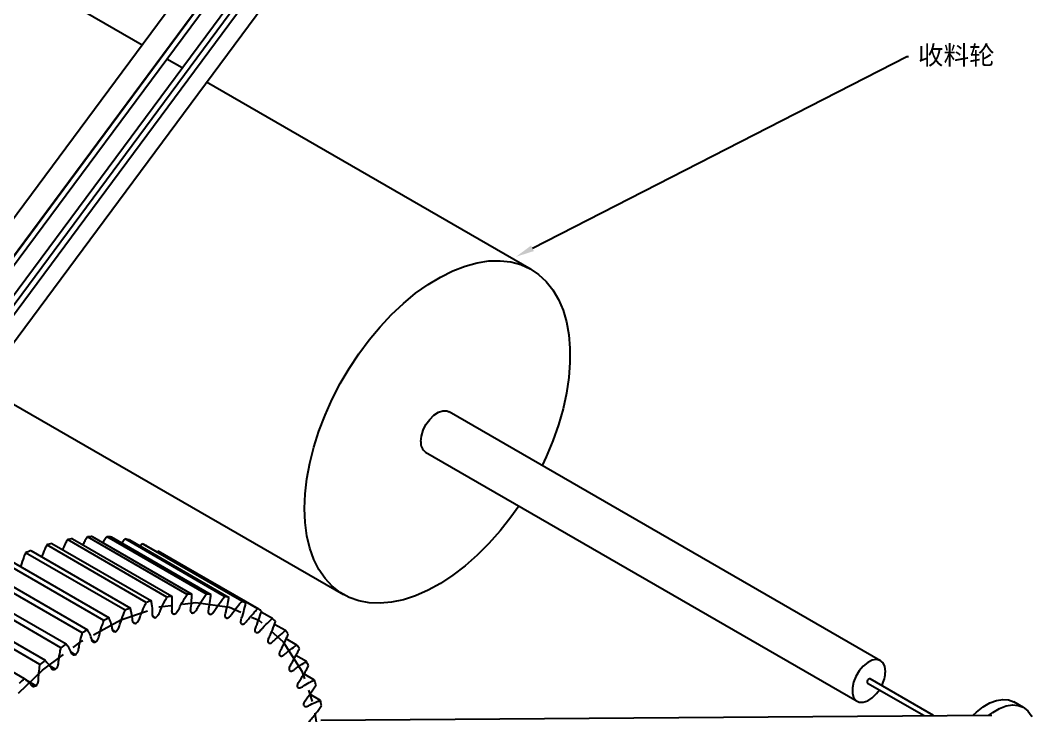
# Model space of a CAD drawing. Header units: millimetres. Extents: x 0 to 1189, y 0 to 841.
# Drawn here: x 568.1 to 783.6, y 508.1 to 656.3 of the extents above; entities that cross this region are included whole.
import ezdxf
from ezdxf import colors
from ezdxf.entities.mleader import LeaderData, LeaderLine
from ezdxf.math import Vec2, Vec3

# ---------------------------------------------------------------- set-up
doc = ezdxf.new("R2010")
doc.units = ezdxf.units.MM
doc.linetypes.add('CENTERX2', pattern=[20.32, 12.7, -2.54, 2.54, -2.54])

msp = doc.modelspace()

# ---------------------------------------------------------------- linework, layer by layer
at = {"color": 7, "linetype": 'Continuous'}
for p, q in [((621.84, 680.5), (501.92, 518.67)), ((506.09, 513.88), (626.01, 675.71))]:
    msp.add_line(p, q, dxfattribs=at)
at = {"color": 7, "linetype": 'Continuous', "lineweight": 25}
for p, q in [((614.5, 678.6), (501.89, 526.64)), ((618.46, 675.8), (506.43, 524.61)), ((594.07, 651.03), (553.19, 674.63)), ((617.97, 673.19), (508.47, 525.42)), ((512.57, 524.73), (618.89, 668.2)), ((514.74, 523.47), (620.76, 666.54)), ((517.52, 521.3), (623.83, 664.77)), ((602.55, 646.14), (599.31, 648.01)), ((676.93, 603.2), (607.79, 643.12)), ((559.84, 578.42), (636.94, 533.92)), ((751.36, 519.82), (659.43, 572.89)), ((654.43, 564.23), (746.36, 511.16)), ((599.34, 533.37), (578.13, 545.62)), ((579.19, 545.81), (600.4, 533.56)), ((603.61, 533.96), (582.4, 546.21)), ((583.42, 546.27), (604.64, 534.02)), ((607.72, 534.01), (586.51, 546.25)), ((587.48, 546.18), (608.69, 533.94)), ((611.62, 533.51), (590.41, 545.76)), ((591.33, 545.55), (612.54, 533.3)), ((570.33, 543.28), (591.54, 531.03)), ((594.93, 532.24), (573.72, 544.48)), ((574.81, 544.81), (596.02, 532.56)), ((594.07, 544.72), (593.65, 544.21)), ((615.29, 532.47), (594.07, 544.72)), ((594.93, 544.38), (616.14, 532.14)), ((597.47, 543.15), (597.33, 543)), ((618.69, 530.9), (597.47, 543.15)), ((565.78, 541.23), (587, 528.98)), ((590.43, 530.58), (569.22, 542.82)), ((618.91, 530.78), (597.69, 543.02)), ((585.88, 528.4), (564.67, 540.65)), ((581.31, 525.73), (560.09, 537.98)), ((561.21, 538.67), (582.43, 526.43)), ((576.76, 522.58), (555.55, 534.83)), ((556.65, 535.64), (577.87, 523.4)), ((572.27, 518.99), (551.06, 531.23)), ((552.15, 532.15), (573.36, 519.91)), ((621.79, 528.81), (619.4, 530.19)), ((547.73, 528.24), (568.94, 516)), ((592.11, 528.03), (592.65, 527.72)), ((592.12, 528.01), (592.64, 527.72)), ((596.37, 529.22), (596.81, 528.97)), ((596.38, 529.2), (596.8, 528.96)), ((600.65, 529.83), (600.86, 529.71)), ((600.65, 529.82), (600.85, 529.71)), ((604.57, 530.05), (604.76, 529.95)), ((604.59, 530.04), (604.75, 529.95)), ((587.79, 526.35), (588.42, 525.98)), ((587.79, 526.33), (588.4, 525.98)), ((624.57, 526.22), (622.25, 527.56)), ((583.4, 524.2), (584.14, 523.77)), ((583.41, 524.18), (584.13, 523.76)), ((627, 523.16), (624.73, 524.46)), ((578.94, 521.64), (579.87, 521.1)), ((578.95, 521.61), (579.86, 521.09)), ((629.06, 519.64), (626.82, 520.93)), ((574.35, 518.73), (575.63, 517.99)), ((574.38, 518.7), (575.62, 517.98)), ((569.26, 515.75), (571.46, 514.48)), ((569.37, 515.67), (571.45, 514.47)), ((630.74, 515.69), (628.5, 516.99)), ((748.61, 515.06), (760.63, 508.12)), ((762.6, 508.13), (749.11, 515.92)), ((632.02, 511.36), (629.76, 512.67)), ((781.8, 509.87), (779.76, 511.05)), ((771.07, 508.2), (771.79, 508.88)), ((632.13, 507.12), (775.05, 508.23))]:
    msp.add_line(p, q, dxfattribs=at)
at = {"color": 7, "linetype": 'Continuous', "lineweight": 25, "flags": 128}
for points in [[(628.65, 552.23), (628.77, 555.36), (629.15, 558.61), (629.76, 561.94), (630.62, 565.33), (631.7, 568.75), (633.01, 572.17), (634.53, 575.56), (636.24, 578.88), (638.14, 582.12), (640.2, 585.23), (642.41, 588.2), (644.75, 591), (647.19, 593.6), (649.72, 595.97), (652.31, 598.11), (654.95, 599.99), (657.6, 601.59), (660.24, 602.9), (662.86, 603.91), (665.42, 604.61), (667.91, 605), (670.3, 605.06), (672.58, 604.8), (674.72, 604.22), (676.7, 603.33), (678.51, 602.14), (680.12, 600.64), (681.54, 598.87), (682.74, 596.83), (683.71, 594.54), (684.44, 592.03), (684.94, 589.3), (685.19, 586.4), (685.19, 583.34), (684.94, 580.14), (684.44, 576.85), (683.71, 573.48), (682.74, 570.08), (681.54, 566.65), (680.12, 563.25), (679.28, 561.43)], [(653.4, 566.52), (653.53, 567.69), (653.91, 568.93), (654.52, 570.15), (655.31, 571.24), (656.21, 572.14), (657.18, 572.77), (658.12, 573.09), (658.97, 573.07), (659.43, 572.89)], [(674.28, 552.77), (672.58, 550.38), (670.3, 547.49), (667.91, 544.79), (665.42, 542.3), (662.86, 540.04), (660.24, 538.03), (657.6, 536.29), (654.95, 534.83), (652.31, 533.67), (649.72, 532.81), (647.19, 532.27), (644.75, 532.05), (642.41, 532.15), (640.2, 532.56), (638.14, 533.3), (636.24, 534.34), (634.53, 535.69), (633.01, 537.32), (631.7, 539.23), (630.62, 541.4), (629.76, 543.8), (629.15, 546.43), (628.77, 549.24), (628.65, 552.23)], [(596.81, 528.97), (596.81, 528.97), (596.81, 528.96), (596.81, 528.96), (596.8, 528.96), (596.8, 528.96), (596.8, 528.96), (596.8, 528.96), (596.8, 528.96)], [(600.86, 529.71), (600.86, 529.71), (600.86, 529.71), (600.85, 529.71), (600.85, 529.71), (600.85, 529.71), (600.85, 529.71), (600.85, 529.71), (600.85, 529.71)], [(604.76, 529.95), (604.76, 529.95), (604.76, 529.95), (604.76, 529.95), (604.76, 529.95), (604.76, 529.95), (604.75, 529.95), (604.75, 529.95), (604.75, 529.95)], [(608.49, 529.67), (608.49, 529.67), (608.49, 529.67), (608.49, 529.67), (608.48, 529.67), (608.48, 529.67), (608.48, 529.67), (608.48, 529.67), (608.48, 529.67)], [(612.01, 528.89), (612.01, 528.89), (612.01, 528.89), (612, 528.89), (612, 528.89), (612, 528.89), (612, 528.89), (612, 528.89), (612, 528.89)], [(588.42, 525.98), (588.42, 525.98), (588.41, 525.98), (588.41, 525.98), (588.41, 525.98), (588.41, 525.98), (588.41, 525.98), (588.4, 525.98), (588.4, 525.98)], [(592.65, 527.72), (592.65, 527.72), (592.65, 527.72), (592.65, 527.72), (592.64, 527.72), (592.64, 527.72), (592.64, 527.72), (592.64, 527.72), (592.64, 527.72)], [(615.29, 527.61), (615.28, 527.61), (615.28, 527.61), (615.28, 527.61), (615.28, 527.61), (615.28, 527.61), (615.28, 527.61), (615.28, 527.61), (615.27, 527.61)], [(618.29, 525.83), (618.29, 525.83), (618.29, 525.83), (618.29, 525.83), (618.29, 525.83), (618.29, 525.84), (618.29, 525.84), (618.29, 525.84), (618.29, 525.84)], [(584.14, 523.77), (584.14, 523.77), (584.14, 523.77), (584.14, 523.77), (584.14, 523.77), (584.14, 523.77), (584.13, 523.76), (584.13, 523.76), (584.13, 523.76)], [(621.01, 523.58), (621.01, 523.58), (621.01, 523.58), (621.01, 523.59), (621.01, 523.59), (621.01, 523.59), (621, 523.59), (621, 523.59), (621, 523.59)], [(579.87, 521.1), (579.87, 521.1), (579.87, 521.1), (579.87, 521.1), (579.86, 521.1), (579.86, 521.09), (579.86, 521.09), (579.86, 521.09), (579.86, 521.09)], [(623.41, 520.88), (623.41, 520.88), (623.41, 520.88), (623.41, 520.88), (623.41, 520.88), (623.41, 520.88), (623.4, 520.89), (623.4, 520.89), (623.4, 520.89)], [(752.39, 517.53), (752.26, 518.56), (751.88, 519.36), (751.27, 519.87), (750.48, 520.05), (749.58, 519.9), (748.62, 519.42), (747.67, 518.65), (746.82, 517.65), (746.12, 516.48), (745.61, 515.25), (745.36, 514.02), (745.36, 512.91), (745.61, 511.99), (746.12, 511.33), (746.82, 510.98), (747.67, 510.96), (748.62, 511.28), (749.58, 511.91), (750.48, 512.8), (751.1, 513.62)], [(575.63, 517.99), (575.63, 517.99), (575.63, 517.99), (575.63, 517.99), (575.62, 517.99), (575.62, 517.99), (575.62, 517.99), (575.62, 517.99), (575.62, 517.98)], [(625.47, 517.74), (625.47, 517.74), (625.47, 517.74), (625.47, 517.75), (625.47, 517.75), (625.47, 517.75), (625.47, 517.75), (625.47, 517.75), (625.47, 517.75)], [(749.11, 515.92), (748.99, 515.95), (748.86, 515.9), (748.72, 515.79), (748.61, 515.64), (748.53, 515.46), (748.5, 515.29), (748.53, 515.15), (748.61, 515.06), (748.61, 515.06)], [(571.46, 514.48), (571.46, 514.48), (571.46, 514.48), (571.46, 514.48), (571.45, 514.48), (571.45, 514.47), (571.45, 514.47), (571.45, 514.47), (571.45, 514.47)], [(627.18, 514.2), (627.18, 514.2), (627.18, 514.2), (627.18, 514.2), (627.18, 514.2), (627.18, 514.21), (627.18, 514.21), (627.18, 514.21), (627.18, 514.21)], [(771.79, 508.88), (773.2, 509.99), (774.63, 510.83), (776.04, 511.36), (777.38, 511.58), (778.63, 511.48), (779.73, 511.06), (779.76, 511.05)], [(628.52, 510.28), (628.52, 510.28), (628.52, 510.28), (628.52, 510.28), (628.52, 510.29), (628.52, 510.29), (628.52, 510.29), (628.52, 510.29), (628.52, 510.29)], [(774.45, 508.23), (775.24, 508.81), (776.67, 509.65), (778.08, 510.18), (779.43, 510.4), (780.67, 510.3), (781.77, 509.88), (782.7, 509.16), (783.42, 508.15), (783.57, 507.85)]]:
    msp.add_lwpolyline(points, dxfattribs=at)
at = {"color": 7, "linetype": 'CENTERX2', "flags": 128}
msp.add_lwpolyline([(631.66, 491.25), (629.96, 480.79), (626.87, 470.01), (622.46, 459.23), (616.89, 448.78), (610.31, 438.99), (602.93, 430.14), (594.97, 422.5), (586.68, 416.32), (578.3, 411.77), (570.09, 408.99), (562.31, 408.08), (555.18, 409.04), (548.92, 411.87), (543.72, 416.46), (539.75, 422.69), (537.12, 430.36), (535.91, 439.24), (536.15, 449.06), (537.85, 459.52), (540.95, 470.3), (545.35, 481.07), (550.93, 491.52), (557.51, 501.32), (564.89, 510.16), (572.84, 517.8), (581.14, 523.98), (589.51, 528.53), (597.72, 531.31), (605.51, 532.23), (612.64, 531.26), (618.9, 528.43), (624.09, 523.84), (628.07, 517.61), (630.7, 509.94), (631.91, 501.06), (631.66, 491.25)], dxfattribs=at)
at = {"color": 7, "linetype": 'Continuous', "lineweight": 25}
for centre, radius, start, end in [((655.88, 566.26), 2.49, 174.0671, 234.6207), ((585.57, 508.13), 38.21, 99.6112, 101.2269), ((584.89, 513.52), 32.78, 92.5708, 94.3605), ((584.9, 517.72), 28.57, 84.82, 86.7812), ((585.31, 520.66), 25.61, 76.4189, 78.5287), ((589.7, 494.5), 52.48, 111.658, 112.9657), ((587.13, 501.71), 44.82, 105.9544, 107.4071), ((585.8, 522.32), 23.87, 67.5233, 69.7342), ((586.02, 522.81), 23.34, 60.0027, 60.6255), ((608.34, 489.47), 44.82, 105.9544, 107.4071), ((606.78, 495.89), 38.21, 99.6112, 101.2269), ((606.11, 501.28), 32.78, 92.5708, 94.3605), ((606.11, 505.48), 28.57, 84.82, 86.7812), ((606.53, 508.41), 25.61, 76.4189, 78.5287), ((607.02, 510.08), 23.87, 67.5233, 69.7342), ((610.91, 482.26), 52.48, 111.658, 112.9657), ((607.24, 510.56), 23.34, 58.381, 60.6254), ((614.5, 474.54), 61, 116.8003, 117.9832), ((606.84, 510.03), 24, 49.2929, 51.4958), ((619.02, 466.63), 70.11, 121.4641, 122.5422), ((605.53, 508.7), 25.87, 40.548, 42.6435), ((624.28, 458.87), 79.48, 125.7286, 126.7202), ((603.07, 506.83), 28.97, 32.3643, 34.3075), ((630.01, 451.59), 88.75, 129.6655, 130.5868), ((599.28, 504.7), 33.31, 24.8622, 26.6327), ((745.3, 517.77), 7.1, 332.5121, 358.1133), ((635.86, 445.08), 97.51, 133.3378, 134.203), ((594.13, 502.61), 38.88, 18.0727, 19.67), ((587.65, 500.79), 45.61, 11.9639, 13.3998)]:
    msp.add_arc(centre, radius, start, end, dxfattribs=at)
for points, knots in [([(578.13, 545.62), (577.97, 545.32), (577.59, 544.62), (577.26, 543.91), (577.07, 543.51)], [0, 0, 0, 0, 0.428615, 1, 1, 1, 1]), ([(582.4, 546.21), (582.22, 545.92), (581.88, 545.36), (581.58, 544.79), (581.43, 544.52)], [0, 0, 0, 0, 0.520231, 1, 1, 1, 1]), ([(586.51, 546.25), (586.31, 545.98), (586.02, 545.56), (585.76, 545.12), (585.67, 544.97)], [0, 0, 0, 0, 0.660503, 1, 1, 1, 1]), ([(590.41, 545.76), (590.2, 545.49), (589.98, 545.21), (589.77, 544.9), (589.75, 544.87)], [0, 0, 0, 0, 0.907942, 1, 1, 1, 1]), ([(573.72, 544.48), (573.58, 544.18), (573.19, 543.34), (572.84, 542.49), (572.63, 541.95)], [0, 0, 0, 0, 0.363132, 1, 1, 1, 1]), ([(569.22, 542.82), (569.1, 542.52), (568.72, 541.58), (568.38, 540.59), (568.16, 539.91), (568.14, 539.87)], [0, 0, 0, 0, 0.313091, 0.95483, 1, 1, 1, 1]), ([(596.8, 528.96), (596.71, 528.97), (596.55, 528.99), (596.38, 529.15), (596.26, 529.53), (596.3, 530.5), (596.18, 531.55), (596.06, 532.31), (596.02, 532.56)], [0, 0, 0, 0, 0.0828911, 0.1512207, 0.2150246, 0.4112384, 0.8069438, 1, 1, 1, 1]), ([(596.81, 528.97), (596.91, 529.02), (597.1, 529.13), (597.36, 529.39), (597.67, 529.87), (598.08, 530.94), (598.7, 532.16), (599.18, 533.07), (599.34, 533.37)], [0, 0, 0, 0, 0.082891, 0.151221, 0.215025, 0.411238, 0.806944, 1, 1, 1, 1]), ([(600.85, 529.71), (600.76, 529.73), (600.61, 529.77), (600.47, 529.96), (600.38, 530.37), (600.49, 531.38), (600.46, 532.48), (600.42, 533.3), (600.4, 533.56)], [0, 0, 0, 0, 0.0828911, 0.1512207, 0.2150246, 0.4112384, 0.8069438, 1, 1, 1, 1]), ([(600.86, 529.71), (600.96, 529.75), (601.15, 529.84), (601.41, 530.07), (601.75, 530.54), (602.22, 531.59), (602.91, 532.79), (603.44, 533.67), (603.61, 533.96)], [0, 0, 0, 0, 0.082891, 0.151221, 0.215025, 0.411238, 0.806944, 1, 1, 1, 1]), ([(604.75, 529.95), (604.67, 529.98), (604.53, 530.04), (604.41, 530.26), (604.36, 530.7), (604.55, 531.73), (604.61, 532.89), (604.63, 533.74), (604.64, 534.02)], [0, 0, 0, 0, 0.082891, 0.151221, 0.215025, 0.411238, 0.806944, 1, 1, 1, 1]), ([(604.76, 529.95), (604.87, 529.98), (605.05, 530.04), (605.32, 530.25), (605.68, 530.69), (606.21, 531.73), (606.95, 532.88), (607.53, 533.73), (607.72, 534.01)], [0, 0, 0, 0, 0.082891, 0.151221, 0.215025, 0.411238, 0.806944, 1, 1, 1, 1]), ([(608.48, 529.67), (608.41, 529.72), (608.28, 529.8), (608.18, 530.04), (608.17, 530.51), (608.43, 531.56), (608.58, 532.76), (608.67, 533.64), (608.69, 533.94)], [0, 0, 0, 0, 0.082891, 0.151221, 0.215025, 0.411238, 0.806944, 1, 1, 1, 1]), ([(608.49, 529.67), (608.59, 529.69), (608.77, 529.73), (609.04, 529.92), (609.42, 530.33), (610.01, 531.33), (610.81, 532.43), (611.42, 533.24), (611.62, 533.51)], [0, 0, 0, 0, 0.082891, 0.151221, 0.215025, 0.411238, 0.806944, 1, 1, 1, 1]), ([(612, 528.89), (611.93, 528.95), (611.82, 529.05), (611.74, 529.32), (611.77, 529.81), (612.1, 530.87), (612.34, 532.09), (612.49, 533.01), (612.54, 533.3)], [0, 0, 0, 0, 0.082891, 0.151221, 0.215025, 0.411238, 0.806944, 1, 1, 1, 1]), ([(612.01, 528.89), (612.1, 528.9), (612.28, 528.91), (612.55, 529.07), (612.94, 529.45), (613.58, 530.42), (614.43, 531.46), (615.07, 532.22), (615.29, 532.47)], [0, 0, 0, 0, 0.082891, 0.151221, 0.215025, 0.411238, 0.806944, 1, 1, 1, 1]), ([(588.42, 525.98), (588.52, 526.06), (588.71, 526.2), (588.94, 526.5), (589.2, 527.02), (589.47, 528.08), (589.94, 529.33), (590.31, 530.27), (590.43, 530.58)], [0, 0, 0, 0, 0.082891, 0.151221, 0.215025, 0.411238, 0.806944, 1, 1, 1, 1]), ([(592.64, 527.72), (592.54, 527.71), (592.37, 527.71), (592.19, 527.84), (592.03, 528.18), (591.99, 529.11), (591.78, 530.09), (591.6, 530.8), (591.54, 531.03)], [0, 0, 0, 0, 0.082891, 0.151221, 0.215025, 0.411238, 0.806944, 1, 1, 1, 1]), ([(592.65, 527.72), (592.75, 527.79), (592.94, 527.91), (593.19, 528.19), (593.48, 528.7), (593.82, 529.76), (594.36, 531), (594.79, 531.93), (594.93, 532.24)], [0, 0, 0, 0, 0.082891, 0.151221, 0.215025, 0.411238, 0.806944, 1, 1, 1, 1]), ([(615.27, 527.61), (615.22, 527.68), (615.12, 527.8), (615.07, 528.09), (615.13, 528.59), (615.53, 529.65), (615.86, 530.9), (616.07, 531.83), (616.14, 532.14)], [0, 0, 0, 0, 0.082891, 0.151221, 0.215025, 0.411238, 0.806944, 1, 1, 1, 1]), ([(615.29, 527.61), (615.38, 527.6), (615.54, 527.6), (615.82, 527.72), (616.22, 528.07), (616.9, 528.99), (617.79, 529.96), (618.46, 530.67), (618.69, 530.9)], [0, 0, 0, 0, 0.082891, 0.151221, 0.215025, 0.411238, 0.806944, 1, 1, 1, 1]), ([(618.29, 525.84), (618.24, 525.92), (618.15, 526.06), (618.13, 526.36), (618.23, 526.88), (618.69, 527.93), (619.1, 529.19), (619.38, 530.13), (619.47, 530.44)], [0, 0, 0, 0, 0.082891, 0.151221, 0.215025, 0.411238, 0.806944, 1, 1, 1, 1]), ([(584.14, 523.77), (584.25, 523.86), (584.43, 524.02), (584.65, 524.33), (584.88, 524.86), (585.07, 525.9), (585.46, 527.15), (585.78, 528.09), (585.88, 528.4)], [0, 0, 0, 0, 0.082891, 0.151221, 0.215025, 0.411238, 0.806944, 1, 1, 1, 1]), ([(588.4, 525.98), (588.31, 525.96), (588.13, 525.93), (587.93, 526.03), (587.73, 526.34), (587.62, 527.22), (587.32, 528.12), (587.08, 528.77), (587, 528.98)], [0, 0, 0, 0, 0.082891, 0.151221, 0.215025, 0.411238, 0.806944, 1, 1, 1, 1]), ([(618.29, 525.83), (618.38, 525.82), (618.54, 525.79), (618.81, 525.88), (619.21, 526.19), (619.94, 527.06), (620.86, 527.95), (621.56, 528.6), (621.79, 528.81)], [0, 0, 0, 0, 0.082891, 0.151221, 0.215025, 0.411238, 0.806944, 1, 1, 1, 1]), ([(621, 523.59), (620.96, 523.68), (620.89, 523.84), (620.89, 524.16), (621.03, 524.68), (621.56, 525.72), (622.04, 526.97), (622.39, 527.92), (622.5, 528.22)], [0, 0, 0, 0, 0.082891, 0.151221, 0.215025, 0.411238, 0.806944, 1, 1, 1, 1]), ([(584.13, 523.76), (584.03, 523.74), (583.85, 523.69), (583.63, 523.75), (583.4, 524.02), (583.22, 524.84), (582.84, 525.65), (582.53, 526.24), (582.43, 526.43)], [0, 0, 0, 0, 0.0828911, 0.1512207, 0.2150246, 0.4112384, 0.8069438, 1, 1, 1, 1]), ([(621.01, 523.58), (621.09, 523.55), (621.24, 523.5), (621.5, 523.57), (621.91, 523.83), (622.67, 524.64), (623.62, 525.45), (624.33, 526.03), (624.57, 526.22)], [0, 0, 0, 0, 0.0828911, 0.1512207, 0.2150246, 0.4112384, 0.8069438, 1, 1, 1, 1]), ([(579.87, 521.1), (579.97, 521.2), (580.15, 521.37), (580.35, 521.7), (580.55, 522.23), (580.67, 523.24), (580.97, 524.49), (581.23, 525.42), (581.31, 525.73)], [0, 0, 0, 0, 0.082891, 0.151221, 0.215025, 0.411238, 0.806944, 1, 1, 1, 1]), ([(623.4, 520.89), (623.37, 520.99), (623.32, 521.16), (623.35, 521.49), (623.52, 522.02), (624.1, 523.03), (624.66, 524.27), (625.06, 525.21), (625.19, 525.52)], [0, 0, 0, 0, 0.082891, 0.151221, 0.215025, 0.411238, 0.806944, 1, 1, 1, 1]), ([(575.63, 517.99), (575.72, 518.1), (575.9, 518.29), (576.08, 518.63), (576.24, 519.16), (576.29, 520.14), (576.51, 521.36), (576.7, 522.28), (576.76, 522.58)], [0, 0, 0, 0, 0.082891, 0.151221, 0.215025, 0.411238, 0.806944, 1, 1, 1, 1]), ([(579.86, 521.09), (579.75, 521.05), (579.57, 520.98), (579.34, 521.02), (579.08, 521.24), (578.82, 521.99), (578.36, 522.71), (577.99, 523.23), (577.87, 523.4)], [0, 0, 0, 0, 0.082891, 0.151221, 0.215025, 0.411238, 0.806944, 1, 1, 1, 1]), ([(623.41, 520.88), (623.48, 520.84), (623.62, 520.77), (623.88, 520.8), (624.29, 521.02), (625.07, 521.76), (626.03, 522.48), (626.76, 522.99), (627, 523.16)], [0, 0, 0, 0, 0.0828911, 0.1512207, 0.2150246, 0.4112384, 0.8069438, 1, 1, 1, 1]), ([(625.47, 517.75), (625.45, 517.86), (625.41, 518.05), (625.46, 518.39), (625.67, 518.92), (626.3, 519.89), (626.93, 521.11), (627.39, 522.03), (627.54, 522.34)], [0, 0, 0, 0, 0.082891, 0.151221, 0.215025, 0.411238, 0.806944, 1, 1, 1, 1]), ([(575.62, 517.98), (575.51, 517.93), (575.32, 517.84), (575.08, 517.84), (574.8, 518.02), (574.46, 518.7), (573.92, 519.32), (573.5, 519.76), (573.36, 519.91)], [0, 0, 0, 0, 0.082891, 0.151221, 0.215025, 0.411238, 0.806944, 1, 1, 1, 1]), ([(625.47, 517.74), (625.54, 517.69), (625.66, 517.6), (625.91, 517.6), (626.32, 517.77), (627.12, 518.44), (628.09, 519.06), (628.82, 519.49), (629.06, 519.64)], [0, 0, 0, 0, 0.082891, 0.151221, 0.215025, 0.411238, 0.806944, 1, 1, 1, 1]), ([(571.46, 514.48), (571.55, 514.59), (571.71, 514.8), (571.88, 515.14), (572.01, 515.67), (571.98, 516.6), (572.11, 517.79), (572.23, 518.69), (572.27, 518.99)], [0, 0, 0, 0, 0.082891, 0.151221, 0.215025, 0.411238, 0.806944, 1, 1, 1, 1]), ([(627.18, 514.21), (627.16, 514.32), (627.14, 514.53), (627.22, 514.88), (627.46, 515.4), (628.14, 516.33), (628.84, 517.51), (629.34, 518.41), (629.51, 518.71)], [0, 0, 0, 0, 0.082891, 0.151221, 0.215025, 0.411238, 0.806944, 1, 1, 1, 1]), ([(571.45, 514.47), (571.34, 514.41), (571.16, 514.29), (570.9, 514.26), (570.59, 514.39), (570.19, 514.99), (569.58, 515.52), (569.1, 515.88), (568.94, 516)], [0, 0, 0, 0, 0.082891, 0.151221, 0.215025, 0.411238, 0.806944, 1, 1, 1, 1]), ([(627.18, 514.2), (627.24, 514.14), (627.35, 514.02), (627.58, 513.99), (627.98, 514.12), (628.8, 514.71), (629.77, 515.22), (630.5, 515.58), (630.74, 515.69)], [0, 0, 0, 0, 0.082891, 0.151221, 0.215025, 0.411238, 0.806944, 1, 1, 1, 1]), ([(628.52, 510.29), (628.51, 510.41), (628.51, 510.63), (628.61, 510.98), (628.88, 511.49), (629.6, 512.37), (630.36, 513.51), (630.91, 514.38), (631.09, 514.67)], [0, 0, 0, 0, 0.0828911, 0.1512207, 0.2150246, 0.4112384, 0.8069438, 1, 1, 1, 1]), ([(628.52, 510.28), (628.57, 510.21), (628.67, 510.07), (628.88, 510.01), (629.28, 510.09), (630.1, 510.59), (631.06, 511), (631.78, 511.27), (632.02, 511.36)], [0, 0, 0, 0, 0.082891, 0.151221, 0.215025, 0.411238, 0.806944, 1, 1, 1, 1]), ([(629.48, 506.03), (629.48, 506.16), (629.5, 506.38), (629.62, 506.73), (629.92, 507.24), (630.67, 508.05), (631.48, 509.14), (632.07, 509.98), (632.27, 510.25)], [0, 0, 0, 0, 0.082891, 0.151221, 0.215025, 0.411238, 0.806944, 1, 1, 1, 1])]:
    msp.add_open_spline(points, degree=3, knots=knots, dxfattribs=at)

# ---------------------------------------------------------------- leaders
ml = msp.add_multileader_mtext('Standard')
ml.set_content('{\\fSimSun|b0|i0|c134|p2;收料轮}', color=256)
ml.set_leader_properties()
ml.build(insert=Vec2(0, 0))
ml.multileader.update_dxf_attribs({"text_right_attachment_type": 6, "dogleg_length": 0.36})
ctx = ml.context
ctx.base_point, ctx.plane_origin = Vec3(757.31, 648.57), Vec3(673.65, 605.88)
ctx.right_attachment = 6
notes = []
notes.append((ctx, [(0, (1, 1, 0), (756.95, 648.57), (1, 0), 0.36, [(0, [(673.65, 605.88)], 0, [])])]))
ctx.mtext.insert, ctx.mtext.flow_direction = Vec3(759.31, 650.86), 5
for ctx, leaders in notes:
    for number, flags, end, landing, length, lines in leaders:
        leader = LeaderData()
        leader.index, (leader.has_last_leader_line, leader.has_dogleg_vector, leader.attachment_direction) = number, flags
        leader.last_leader_point, leader.dogleg_vector, leader.dogleg_length = Vec3(end), Vec3(landing), length
        for number, points, colour, breaks in lines:
            line = LeaderLine()
            line.index, line.vertices, line.color, line.breaks = number, Vec3.list(points), colors.encode_raw_color(colour), breaks
            leader.lines.append(line)
        ctx.leaders.append(leader)

doc.saveas('drawing.dxf')
